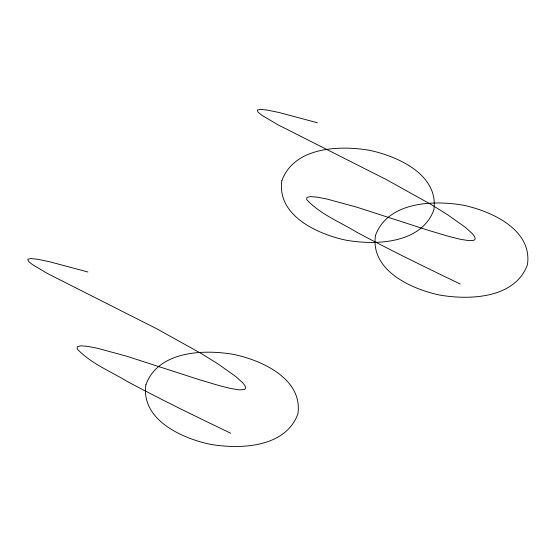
<?xml version="1.0" encoding="UTF-8"?>
<svg xmlns="http://www.w3.org/2000/svg" width="556" height="556" viewBox="0 0 556 556"><rect width="100%" height="100%" fill="white"/><g stroke="black" fill="none" stroke-linecap="round" stroke-linejoin="round"><path stroke-width="0.83" d="M317.469 122.772L279.161 112.534L267.554 110.137L260.423 109.344L257.358 110.025L257.942 112.027L261.758 115.21L277.437 124.523L386.663 179.748L431.102 204.49L447.677 214.79L465.323 227.307L472.197 233.513L474.15 235.939L475.102 237.885L475.046 239.337L473.976 240.282L468.889 240.665L460.396 239.302L449.192 236.522L428.773 230.448L356.737 207.152L327.178 199.09L317.177 197.144L310.408 196.595L306.912 197.443L306.724 199.701C320.43 214.317 339.897 221.955 356.771 232.227C390.805 250.415 425.5 267.332 460.285 284.026M87.904 271.988L49.602 261.751L37.996 259.346L30.865 258.561L27.8 259.235L28.384 261.244L32.199 264.42L47.879 273.733L157.105 328.957L201.543 353.706L218.119 363.999L235.765 376.516L242.638 382.73L244.591 385.148L245.537 387.094L245.481 388.547L244.411 389.492L239.323 389.881L230.837 388.519L219.634 385.739L199.208 379.658L127.171 356.361L97.62 348.299L87.619 346.353L80.849 345.804L77.353 346.659L77.166 348.918C90.871 363.527 110.338 371.172 127.213 381.444C161.247 399.632 195.941 416.541 230.726 433.235M145.901 384.738C140.696 419.933 182.396 438.594 210.62 444.348C240.463 449.429 285.596 447.629 297.884 413.928C303.089 378.74 261.389 360.073 233.159 354.318C203.322 349.244 158.182 351.038 145.901 384.738M281.857 180.679C276.652 215.874 318.352 234.535 346.583 240.289C376.419 245.37 421.559 243.57 433.847 209.869C439.045 174.681 397.345 156.014 369.121 150.259C339.285 145.185 294.145 146.979 281.857 180.679M375.46 235.529C370.254 270.716 411.954 289.384 440.185 295.139C470.022 300.212 515.162 298.419 527.442 264.719C532.648 229.524 490.948 210.863 462.724 205.108C432.881 200.028 387.747 201.821 375.46 235.529"/></g></svg>
